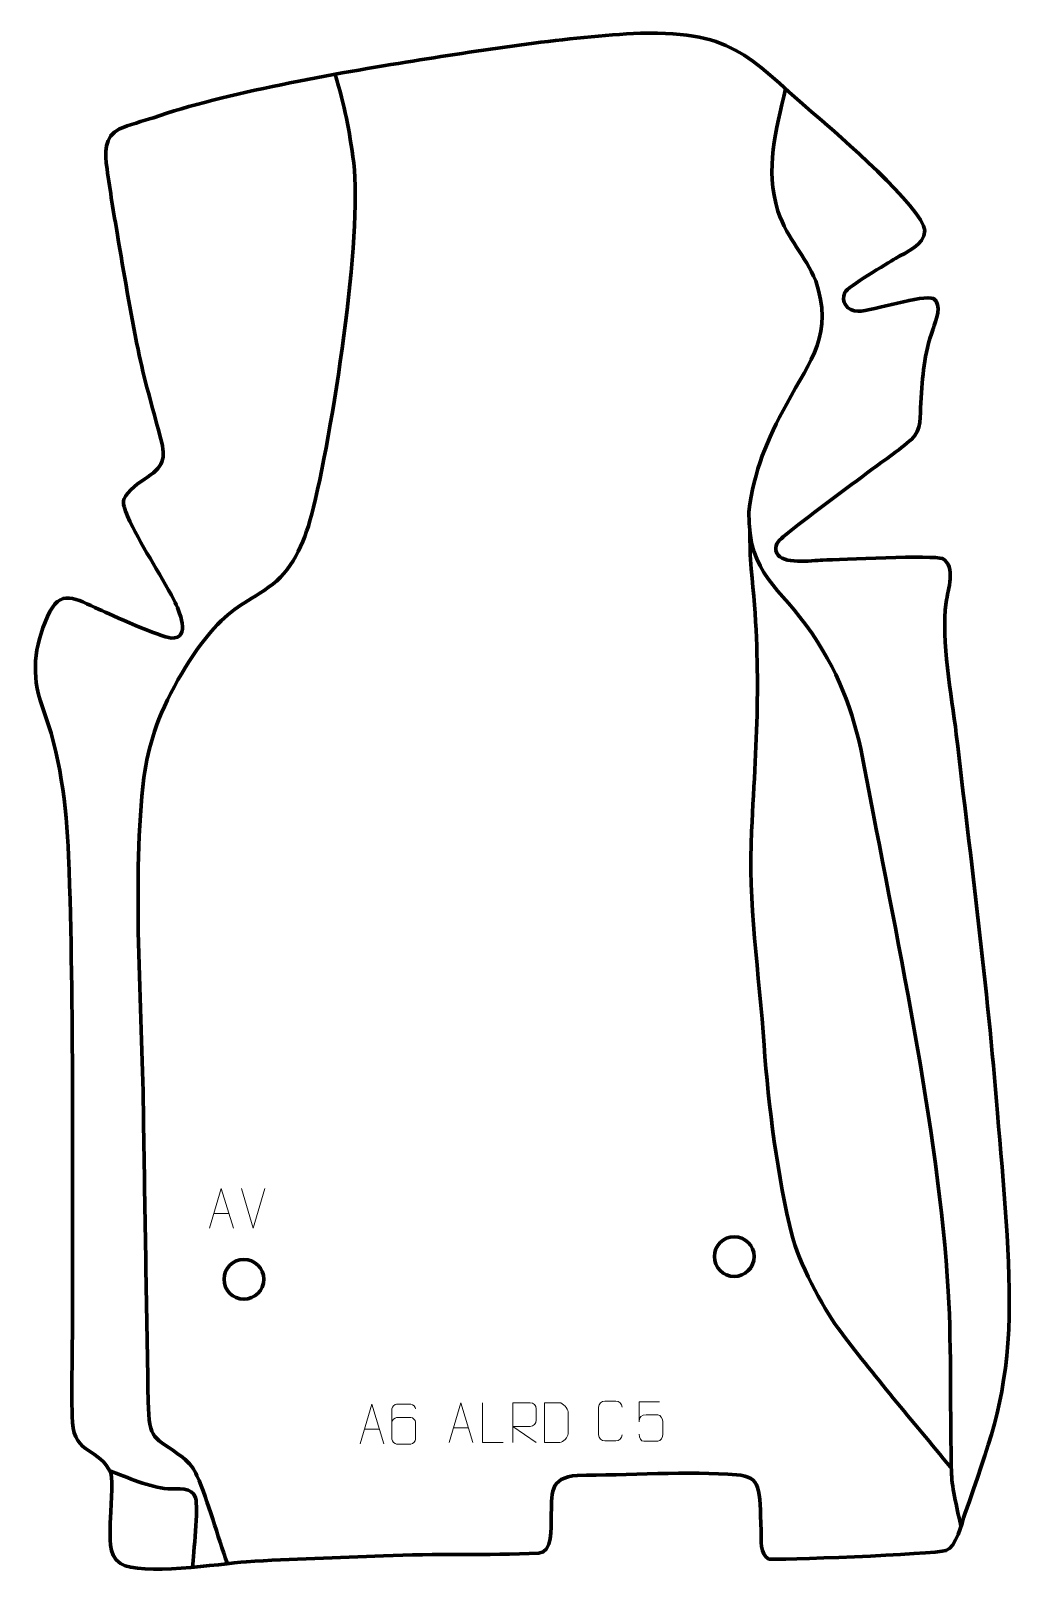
# Model space of a CAD drawing. Header units: millimetres. Extents: x 924 to 1541, y -51 to 921.
import ezdxf

# ---------------------------------------------------------------- set-up
doc = ezdxf.new("R2010")
doc.units = ezdxf.units.MM
doc.header["$MEASUREMENT"] = 0
doc.layers.add('layer 2', color=7, linetype='Continuous')
doc.layers.add('layer 3', color=7, linetype='Continuous')

msp = doc.modelspace()

# ---------------------------------------------------------------- linework, layer by layer
at = {"layer": 'layer 2', "color": 142, "lineweight": 200}
for centre in [(1366.4892, 149.7508), (1057.9849, 135.463)]:
    msp.add_ellipse(centre, major_axis=(0, 12.5), ratio=1, dxfattribs=at)
at = {"layer": 'layer 2', "color": 142, "lineweight": 158}
for points, knots in [([(1115.4982, 893.4529), (1121.2727, 872.9295), (1124.4146, 858.8891), (1127.0859, 837.6286), (1127.0859, 837.6286), (1132.6727, 792.6079), (1113.7522, 666.8701), (1100.5013, 616.0559), (1100.5013, 616.0559), (1095.7523, 597.8442), (1087.9343, 580.5957), (1073.5592, 570.7188), (1073.5592, 570.7188), (1057.6954, 559.8191), (1050.0754, 557.8703), (1036.5339, 541.8762), (1036.5339, 541.8762), (1023.1561, 526.0754), (1008.1356, 499.7959), (1001.8065, 480.0827), (1001.8065, 480.0827), (998.6841, 470.357), (996.5011, 461.1968), (995.0915, 451.0743), (995.0915, 451.0743), (987.4505, 390.0174), (993.8075, 304.6433), (994.7576, 241.5617), (994.7576, 241.5617), (995.6746, 181.0847), (996.6732, 120.6089), (997.7605, 60.1347), (997.7605, 60.1347), (997.7605, 60.1347), (997.7875, 58.6353), (997.7875, 58.6353), (997.7875, 58.6353), (998.2494, 33.071), (1001.3442, 37.2149), (1019.298, 23.5055), (1019.298, 23.5055), (1024.157, 19.7952), (1026.6807, 16.1324), (1028.479, 11.9386), (1028.479, 11.9386), (1035.3819, -4.1605), (1041.5744, -26.2813), (1047.6481, -43.4345)], [0, 0, 0, 0, 0.07692308, 0.07692308, 0.07692308, 0.07692308, 0.15384615, 0.15384615, 0.15384615, 0.15384615, 0.23076923, 0.23076923, 0.23076923, 0.23076923, 0.30769231, 0.30769231, 0.30769231, 0.30769231, 0.38461538, 0.38461538, 0.38461538, 0.38461538, 0.46153846, 0.46153846, 0.46153846, 0.46153846, 0.53846154, 0.53846154, 0.53846154, 0.53846154, 0.61538462, 0.61538462, 0.61538462, 0.61538462, 0.69230769, 0.69230769, 0.69230769, 0.69230769, 0.76923077, 0.76923077, 0.76923077, 0.76923077, 0.84615385, 0.84615385, 0.84615385, 0.84615385, 1, 1, 1, 1]), ([(1398.7937, 884.2734), (1392.7857, 857.8798), (1385.726, 834.4095), (1393.9988, 807.3229), (1393.9988, 807.3229), (1400.423, 789.073), (1410.9633, 779.5428), (1417.7998, 763.504), (1417.7998, 763.504), (1429.0916, 730.3304), (1414.8044, 714.002), (1399.5098, 686.1479), (1399.5098, 686.1479), (1386.8581, 662.984), (1379.1843, 644.7023), (1375.6604, 618.2243), (1375.6604, 618.2243), (1375.3574, 577.627), (1395.0288, 572.0369), (1415.454, 541.7025), (1415.454, 541.7025), (1434.4671, 513.4651), (1442.7437, 488.035), (1448.3469, 458.0942), (1448.3469, 458.0942), (1467.5738, 355.3562), (1495.2326, 229.7401), (1501.1718, 127.899), (1501.1718, 127.899), (1503.3586, 89.469), (1502.0938, 51.1342), (1503.2354, 12.718), (1503.2354, 12.718), (1503.4712, 4.7815), (1507.3109, -11.5987), (1509.1675, -19.9966)], [0, 0, 0, 0, 0.1, 0.1, 0.1, 0.1, 0.2, 0.2, 0.2, 0.2, 0.3, 0.3, 0.3, 0.3, 0.4, 0.4, 0.4, 0.4, 0.5, 0.5, 0.5, 0.5, 0.6, 0.6, 0.6, 0.6, 0.7, 0.7, 0.7, 0.7, 0.8, 0.8, 0.8, 0.8, 1, 1, 1, 1]), ([(1502.4901, 17.3278), (1478.8679, 46.1935), (1453.9394, 75.1103), (1431.6472, 104.9354), (1431.6472, 104.9354), (1422.2328, 117.5311), (1406.6019, 147.5713), (1402.8638, 162.8373), (1402.8638, 162.8373), (1393.9274, 199.3326), (1387.9743, 244.6887), (1385.2864, 282.69), (1385.2864, 282.69), (1382.2515, 326.795), (1375.0904, 373.5556), (1377.3777, 417.2627), (1377.3777, 417.2627), (1380.7417, 480.3015), (1383.8038, 519.3764), (1377.1413, 582.3607), (1377.1413, 582.3607), (1376.2855, 590.451), (1376.5256, 597.8383), (1376.2762, 605.8774)], [0, 0, 0, 0, 0.14285714, 0.14285714, 0.14285714, 0.14285714, 0.28571429, 0.28571429, 0.28571429, 0.28571429, 0.42857143, 0.42857143, 0.42857143, 0.42857143, 0.57142857, 0.57142857, 0.57142857, 0.57142857, 0.71428571, 0.71428571, 0.71428571, 0.71428571, 1, 1, 1, 1]), ([(1025.8659, -45.6512), (1026.1928, -36.7396), (1029.4375, -8.3062), (1027.5898, -2.0585), (1027.5898, -2.0585), (1025.4279, 5.2518), (1016.6647, 3.2492), (1010.0857, 3.7146), (1010.0857, 3.7146), (998.4674, 4.5364), (985.0231, 10.9485), (973.6505, 14.9137)], [0, 0, 0, 0, 0.25, 0.25, 0.25, 0.25, 0.5, 0.5, 0.5, 0.5, 1, 1, 1, 1])]:
    msp.add_open_spline(points, degree=3, knots=knots, dxfattribs=at)
at = {"layer": 'layer 2', "color": 250, "lineweight": 9}
for points, knots in [([(1036.42, 167.5757), (1036.42, 167.5757), (1043.791, 192.5292), (1043.791, 192.5292), (1043.791, 192.5292), (1043.791, 192.5292), (1051.3609, 167.5757), (1051.3609, 167.5757)], [0, 0, 0, 0, 0.33333333, 0.33333333, 0.33333333, 0.33333333, 1, 1, 1, 1]), ([(1296.0031, 37.6935), (1295.8633, 35.3701), (1294.1861, 33.8905), (1292.0384, 33.8797), (1292.0384, 33.8797), (1289.7065, 33.8801), (1287.3746, 33.8801), (1285.0431, 33.8797), (1285.0431, 33.8797), (1283.1181, 33.7743), (1281.146, 35.6588), (1281.1572, 37.6761), (1281.1572, 37.6761), (1281.1576, 43.4462), (1281.1576, 49.2159), (1281.1572, 54.9852), (1281.1572, 54.9852), (1281.1614, 57.1233), (1282.9081, 58.8425), (1285.0605, 58.829), (1285.0605, 58.829), (1287.3862, 58.829), (1289.7123, 58.829), (1292.0384, 58.829), (1292.0384, 58.829), (1293.985, 58.8645), (1295.9764, 57.373), (1296.0031, 54.9354)], [0, 0, 0, 0, 0.125, 0.125, 0.125, 0.125, 0.25, 0.25, 0.25, 0.25, 0.375, 0.375, 0.375, 0.375, 0.5, 0.5, 0.5, 0.5, 0.625, 0.625, 0.625, 0.625, 0.75, 0.75, 0.75, 0.75, 1, 1, 1, 1]), ([(1319.5047, 58.4834), (1319.5047, 58.4834), (1306.653, 58.4834), (1306.653, 58.4834), (1306.653, 58.4834), (1306.6533, 54.2528), (1306.6533, 50.0219), (1306.653, 45.7907), (1306.653, 45.7907), (1306.6527, 49.1008), (1308.2837, 50.1726), (1311.0957, 50.2331), (1311.0957, 50.2331), (1313.5353, 50.2334), (1315.9748, 50.2334), (1318.414, 50.2331), (1318.414, 50.2331), (1320.0638, 50.2399), (1321.5387, 47.8594), (1321.5672, 45.7907), (1321.5672, 45.7907), (1321.5669, 43.2034), (1321.5669, 40.6158), (1321.5672, 38.0281), (1321.5672, 38.0281), (1321.6134, 36.0687), (1320.114, 33.6324), (1318.4881, 33.5739), (1318.4881, 33.5739), (1316.5316, 33.5742), (1311.6366, 33.5742), (1309.6796, 33.5739), (1309.6796, 33.5739), (1307.8341, 33.5651), (1306.727, 35.5299), (1306.7062, 38.081)], [0, 0, 0, 0, 0.1, 0.1, 0.1, 0.1, 0.2, 0.2, 0.2, 0.2, 0.3, 0.3, 0.3, 0.3, 0.4, 0.4, 0.4, 0.4, 0.5, 0.5, 0.5, 0.5, 0.6, 0.6, 0.6, 0.6, 0.7, 0.7, 0.7, 0.7, 0.8, 0.8, 0.8, 0.8, 1, 1, 1, 1]), ([(1131.1096, 31.8758), (1131.1096, 31.8758), (1138.4806, 56.8293), (1138.4806, 56.8293), (1138.4806, 56.8293), (1138.4806, 56.8293), (1146.0505, 31.8758), (1146.0505, 31.8758)], [0, 0, 0, 0, 0.33333333, 0.33333333, 0.33333333, 0.33333333, 1, 1, 1, 1]), ([(1166.01, 53.8932), (1165.9859, 55.2327), (1164.6297, 56.8859), (1163.0578, 56.8516), (1163.0578, 56.8516), (1160.073, 56.8513), (1157.0878, 56.8513), (1154.1024, 56.8516), (1154.1024, 56.8516), (1152.8833, 56.8665), (1151.1551, 55.4289), (1151.1501, 53.8932), (1151.1501, 53.8932), (1151.1504, 47.5327), (1151.1504, 41.1719), (1151.1501, 34.8112), (1151.1501, 34.8112), (1151.1548, 33.6483), (1152.8833, 31.8772), (1154.1024, 31.8528), (1154.1024, 31.8528), (1157.0878, 31.8531), (1160.073, 31.8531), (1163.0578, 31.8528), (1163.0578, 31.8528), (1164.3359, 31.8966), (1166.0056, 33.5111), (1166.01, 34.8112), (1166.01, 34.8112), (1166.01, 38.3945), (1166.01, 41.9776), (1166.01, 45.5603), (1166.01, 45.5603), (1165.9715, 47.0385), (1164.3888, 48.4714), (1163.0578, 48.4694), (1163.0578, 48.4694), (1160.073, 48.4697), (1157.0878, 48.4697), (1154.1024, 48.4694), (1154.1024, 48.4694), (1152.7729, 48.4744), (1151.1299, 46.9671), (1151.1716, 45.5386)], [0, 0, 0, 0, 0.08333333, 0.08333333, 0.08333333, 0.08333333, 0.16666667, 0.16666667, 0.16666667, 0.16666667, 0.25, 0.25, 0.25, 0.25, 0.33333333, 0.33333333, 0.33333333, 0.33333333, 0.41666667, 0.41666667, 0.41666667, 0.41666667, 0.5, 0.5, 0.5, 0.5, 0.58333333, 0.58333333, 0.58333333, 0.58333333, 0.66666667, 0.66666667, 0.66666667, 0.66666667, 0.75, 0.75, 0.75, 0.75, 0.83333333, 0.83333333, 0.83333333, 0.83333333, 1, 1, 1, 1]), ([(1187.0971, 32.8592), (1187.0971, 32.8592), (1194.4681, 57.8127), (1194.4681, 57.8127), (1194.4681, 57.8127), (1194.4681, 57.8127), (1202.038, 32.8592), (1202.038, 32.8592)], [0, 0, 0, 0, 0.33333333, 0.33333333, 0.33333333, 0.33333333, 1, 1, 1, 1]), ([(1221.0421, 32.8591), (1221.0421, 32.8591), (1208.093, 32.8591), (1208.093, 32.8591), (1208.093, 32.8591), (1208.093, 32.8591), (1208.093, 57.8127), (1208.093, 57.8127)], [0, 0, 0, 0, 0.33333333, 0.33333333, 0.33333333, 0.33333333, 1, 1, 1, 1]), ([(1227.2356, 32.8592), (1227.2356, 32.8592), (1227.2356, 57.8127), (1227.2356, 57.8127), (1227.2356, 57.8127), (1230.8304, 57.8127), (1234.4259, 57.8127), (1238.0211, 57.8127), (1238.0211, 57.8127), (1240.3464, 57.775), (1241.9037, 56.285), (1241.8996, 53.9186), (1241.8996, 53.9186), (1241.8992, 51.8831), (1241.8992, 48.8237), (1241.8996, 46.7877), (1241.8996, 46.7877), (1241.8931, 44.9122), (1240.0808, 42.9704), (1238.0713, 42.9513), (1238.0713, 42.9513), (1238.0713, 42.9513), (1227.2356, 42.9513), (1227.2356, 42.9513), (1227.2356, 42.9513), (1227.2356, 42.9513), (1241.8903, 32.8592), (1241.8903, 32.8592)], [0, 0, 0, 0, 0.125, 0.125, 0.125, 0.125, 0.25, 0.25, 0.25, 0.25, 0.375, 0.375, 0.375, 0.375, 0.5, 0.5, 0.5, 0.5, 0.625, 0.625, 0.625, 0.625, 0.75, 0.75, 0.75, 0.75, 1, 1, 1, 1]), ([(1247.1754, 32.8873), (1249.5072, 32.8877), (1254.4574, 32.8637), (1256.7889, 32.8634), (1256.7889, 32.8634), (1258.7139, 32.758), (1262.0325, 36.2996), (1262.0213, 38.3169), (1262.0213, 38.3169), (1262.0209, 44.087), (1262.0209, 46.2567), (1262.0213, 52.026), (1262.0213, 52.026), (1262.017, 54.1641), (1258.6425, 57.8242), (1256.4901, 57.8107), (1256.4901, 57.8107), (1254.1644, 57.8107), (1249.4401, 57.8107), (1247.114, 57.8107), (1247.114, 57.8107), (1247.1144, 52.0638), (1247.1757, 38.6346), (1247.1754, 32.8873)], [0, 0, 0, 0, 0.14285714, 0.14285714, 0.14285714, 0.14285714, 0.28571429, 0.28571429, 0.28571429, 0.28571429, 0.42857143, 0.42857143, 0.42857143, 0.42857143, 0.57142857, 0.57142857, 0.57142857, 0.57142857, 0.71428571, 0.71428571, 0.71428571, 0.71428571, 1, 1, 1, 1])]:
    msp.add_open_spline(points, degree=3, knots=knots, dxfattribs=at)
for points in [[(1063.7795, 167.5684), (1063.7795, 167.5684), (1056.4577, 192.522), (1056.4577, 192.522)], [(1071.1014, 192.522), (1071.1014, 192.522), (1063.7796, 167.5684), (1063.7796, 167.5684)], [(1039.1426, 176.8251), (1039.1426, 176.8251), (1048.6383, 176.8251), (1048.6383, 176.8251)], [(1133.8322, 41.1252), (1133.8322, 41.1252), (1143.3279, 41.1252), (1143.3279, 41.1252)], [(1189.8197, 42.1086), (1189.8197, 42.1086), (1199.3154, 42.1086), (1199.3154, 42.1086)]]:
    msp.add_open_spline(points, degree=3, dxfattribs=at)
at = {"layer": 'layer 3', "color": 242, "lineweight": 158}
msp.add_open_spline([(978.4322, 792.482), (976.0631, 806.2766), (973.831, 820.0589), (971.8806, 833.92), (971.8806, 833.92), (970.5544, 843.4784), (969.8171, 854.4906), (979.8037, 859.0903), (979.8037, 859.0903), (985.3368, 861.6388), (994.7987, 863.9576), (1001.0324, 866.1316), (1001.0324, 866.1316), (1044.7716, 881.3863), (1117.2252, 894.2675), (1164.3723, 901.7725), (1164.3723, 901.7725), (1210.52, 908.9931), (1261.0332, 917.0634), (1307.5181, 919.2496), (1307.5181, 919.2496), (1368.0629, 920.7089), (1376.1294, 902.8878), (1418.9304, 866.554), (1418.9304, 866.554), (1430.4114, 856.8675), (1485.3124, 809.0132), (1486.3237, 795.1726), (1486.3237, 795.1726), (1486.1201, 785.5574), (1474.9699, 781.8484), (1467.9894, 777.621), (1467.9894, 777.621), (1462.8114, 774.4792), (1437.7738, 759.8422), (1436.09, 756.1303), (1436.09, 756.1303), (1433.4904, 750.3994), (1437.5558, 744.4453), (1444.3963, 744.3402), (1444.3963, 744.3402), (1454.0238, 744.6783), (1485.3721, 755.2508), (1491.8265, 752.285), (1491.8265, 752.285), (1497.615, 748.602), (1493.4131, 738.368), (1491.6207, 733.3481), (1491.6207, 733.3481), (1485.6573, 716.3673), (1485.1604, 704.4407), (1483.8126, 686.6773), (1483.8126, 686.6773), (1483.347, 678.7102), (1484.5112, 669.6763), (1478.1433, 663.9578), (1478.1433, 663.9578), (1470.4852, 657.0805), (1458.8248, 649.2051), (1450.2284, 642.7263), (1450.2284, 642.7263), (1432.7071, 629.5764), (1414.2623, 616.3411), (1397.3596, 602.5164), (1397.3596, 602.5164), (1394.1111, 599.8594), (1391.2256, 596.9246), (1393.3173, 592.2834), (1393.3173, 592.2834), (1396.6831, 584.8151), (1415.1044, 587.5532), (1422.2347, 587.8267), (1422.2347, 587.8267), (1432.9893, 588.2392), (1492.1796, 591.0523), (1497.5533, 588.7702), (1497.5533, 588.7702), (1506.0924, 583.9373), (1501.0413, 569.014), (1499.7908, 561.3605), (1499.7908, 561.3605), (1496.5264, 536.4238), (1503.2417, 503.7235), (1506.2109, 478.2104), (1506.2109, 478.2104), (1515.5742, 398.5153), (1525.6862, 319.9822), (1532.1439, 239.905), (1532.1439, 239.905), (1535.7385, 195.8728), (1540.703, 147.8597), (1539.2949, 103.8708), (1539.2949, 103.8708), (1536.7522, 57.2077), (1526.6925, 31.0539), (1511.6751, -12.005), (1511.6751, -12.005), (1509.6472, -18.0187), (1506.1296, -33.048), (1499.6647, -35.1358), (1499.6647, -35.1358), (1492.2949, -37.5158), (1390.9998, -41.3688), (1388.3355, -40.5291), (1388.3355, -40.5291), (1382.3411, -37.404), (1383.7608, -28.4497), (1383.4522, -22.7488), (1383.4522, -22.7488), (1382.3789, 3.9696), (1383.7409, 11.1959), (1367.9596, 12.4771), (1367.9596, 12.4771), (1339.0948, 14.8206), (1297.9416, 12.3083), (1267.8299, 12.0929), (1267.8299, 12.0929), (1249.7256, 10.7695), (1251.6725, 0.4436), (1251.3899, -14.5189), (1251.3899, -14.5189), (1251.2757, -20.5688), (1252.1404, -36.3661), (1243.4955, -36.8054), (1243.4955, -36.8054), (1210.9599, -38.2994), (1178.5068, -36.9854), (1145.7566, -38.4193), (1145.7566, -38.4193), (1117.3016, -39.6587), (1087.9422, -40.2747), (1059.6288, -42.2321), (1059.6288, -42.2321), (1043.0036, -43.4976), (993.0597, -51.2256), (980.4338, -43.3935), (980.4338, -43.3935), (971.8544, -37.1674), (974.0561, -27.3411), (973.9324, -17.7597), (973.9324, -17.7597), (973.9389, -10.5444), (975.7731, 8.2182), (974.2196, 13.6786), (974.2196, 13.6786), (967.667, 28.995), (951.275, 25.3795), (950.169, 45.3048), (950.169, 45.3048), (949.2345, 65.4654), (950.1509, 86.7716), (950.1123, 107.118), (950.1123, 107.118), (949.8995, 205.144), (951.1941, 303.8976), (947.7368, 401.8269), (947.7368, 401.8269), (946.4107, 433.7305), (942.3489, 465.9916), (931.0011, 496.0059), (931.0011, 496.0059), (923.9826, 515.9951), (926.0762, 533.1247), (934.4188, 552.3433), (934.4188, 552.3433), (942.4138, 570.7612), (952.1816, 563.4399), (966.9278, 556.7957), (966.9278, 556.7957), (973.9137, 553.6611), (1005.6025, 539.2842), (1012.1978, 538.8237), (1012.1978, 538.8237), (1025.2517, 537.912), (1017.015, 556.6026), (1014.0905, 562.3724), (1014.0905, 562.3724), (1005.0384, 580.0792), (992.6054, 597.8324), (984.741, 615.5388), (984.741, 615.5388), (982.9296, 619.6168), (981.5642, 623.8252), (982.405, 626.0459), (982.405, 626.0459), (984.3989, 631.3116), (992.6888, 637.0712), (997.324, 640.0945), (997.324, 640.0945), (1008.7881, 647.5719), (1008.619, 653.1057), (1005.1435, 666.2795), (1005.1435, 666.2795), (1000.2574, 684.7998), (995.28, 701.3235), (991.3831, 720.2926), (991.3831, 720.2926), (986.4638, 744.2382), (982.5531, 768.3895), (978.4322, 792.482)], degree=3, knots=[0, 0, 0, 0, 0.01960784, 0.01960784, 0.01960784, 0.01960784, 0.03921569, 0.03921569, 0.03921569, 0.03921569, 0.05882353, 0.05882353, 0.05882353, 0.05882353, 0.07843137, 0.07843137, 0.07843137, 0.07843137, 0.09803922, 0.09803922, 0.09803922, 0.09803922, 0.11764706, 0.11764706, 0.11764706, 0.11764706, 0.1372549, 0.1372549, 0.1372549, 0.1372549, 0.15686275, 0.15686275, 0.15686275, 0.15686275, 0.17647059, 0.17647059, 0.17647059, 0.17647059, 0.19607843, 0.19607843, 0.19607843, 0.19607843, 0.21568627, 0.21568627, 0.21568627, 0.21568627, 0.23529412, 0.23529412, 0.23529412, 0.23529412, 0.25490196, 0.25490196, 0.25490196, 0.25490196, 0.2745098, 0.2745098, 0.2745098, 0.2745098, 0.29411765, 0.29411765, 0.29411765, 0.29411765, 0.31372549, 0.31372549, 0.31372549, 0.31372549, 0.33333333, 0.33333333, 0.33333333, 0.33333333, 0.35294118, 0.35294118, 0.35294118, 0.35294118, 0.37254902, 0.37254902, 0.37254902, 0.37254902, 0.39215686, 0.39215686, 0.39215686, 0.39215686, 0.41176471, 0.41176471, 0.41176471, 0.41176471, 0.43137255, 0.43137255, 0.43137255, 0.43137255, 0.45098039, 0.45098039, 0.45098039, 0.45098039, 0.47058824, 0.47058824, 0.47058824, 0.47058824, 0.49019608, 0.49019608, 0.49019608, 0.49019608, 0.50980392, 0.50980392, 0.50980392, 0.50980392, 0.52941176, 0.52941176, 0.52941176, 0.52941176, 0.54901961, 0.54901961, 0.54901961, 0.54901961, 0.56862745, 0.56862745, 0.56862745, 0.56862745, 0.58823529, 0.58823529, 0.58823529, 0.58823529, 0.60784314, 0.60784314, 0.60784314, 0.60784314, 0.62745098, 0.62745098, 0.62745098, 0.62745098, 0.64705882, 0.64705882, 0.64705882, 0.64705882, 0.66666667, 0.66666667, 0.66666667, 0.66666667, 0.68627451, 0.68627451, 0.68627451, 0.68627451, 0.70588235, 0.70588235, 0.70588235, 0.70588235, 0.7254902, 0.7254902, 0.7254902, 0.7254902, 0.74509804, 0.74509804, 0.74509804, 0.74509804, 0.76470588, 0.76470588, 0.76470588, 0.76470588, 0.78431373, 0.78431373, 0.78431373, 0.78431373, 0.80392157, 0.80392157, 0.80392157, 0.80392157, 0.82352941, 0.82352941, 0.82352941, 0.82352941, 0.84313725, 0.84313725, 0.84313725, 0.84313725, 0.8627451, 0.8627451, 0.8627451, 0.8627451, 0.88235294, 0.88235294, 0.88235294, 0.88235294, 0.90196078, 0.90196078, 0.90196078, 0.90196078, 0.92156863, 0.92156863, 0.92156863, 0.92156863, 0.94117647, 0.94117647, 0.94117647, 0.94117647, 0.96078431, 0.96078431, 0.96078431, 0.96078431, 1, 1, 1, 1], dxfattribs=at)

doc.saveas('drawing.dxf')
